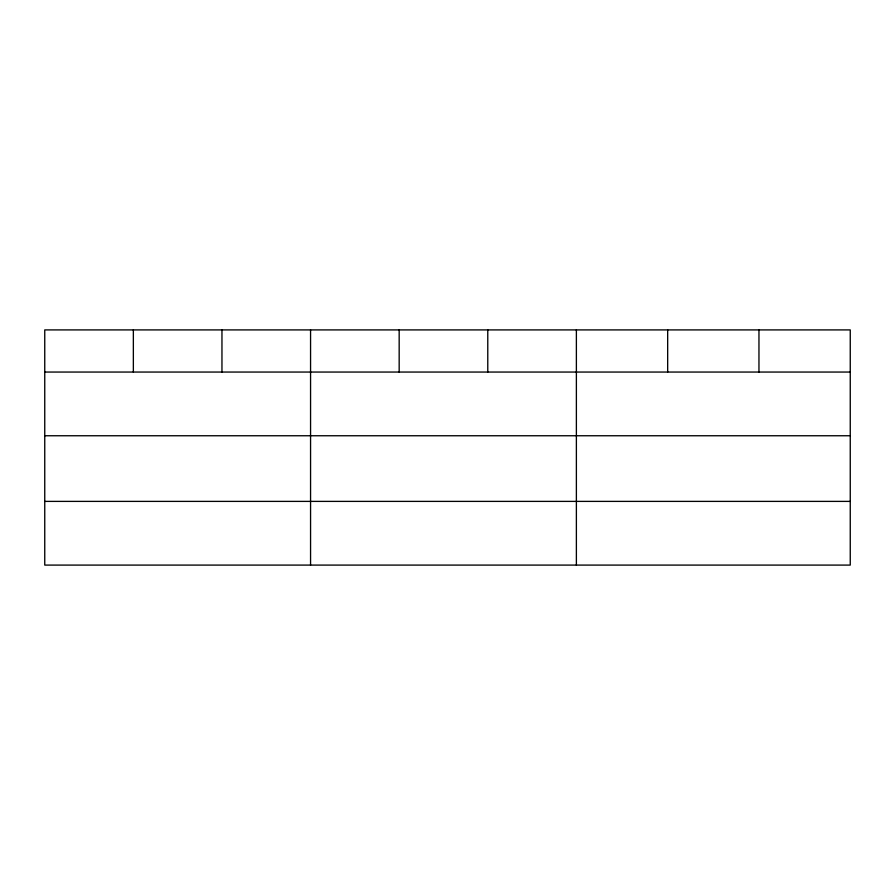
<?xml version="1.0" encoding="UTF-8"?>
<svg xmlns="http://www.w3.org/2000/svg" width="895" height="895" viewBox="0 0 895 895"><rect width="100%" height="100%" fill="white"/><g stroke="black" fill="none" stroke-linecap="round" stroke-linejoin="round"><path stroke-width="1.34" d="M850.25 435.753L850.25 329.908L44.75 329.908L44.75 565.092L850.25 565.092L850.25 435.753L44.75 435.753M44.75 372.051L850.25 372.051M44.75 501.39L850.25 501.39M758.96 329.908L758.96 372.051M667.67 329.908L667.67 372.051M576.38 329.908L576.38 565.092M487.775 329.908L487.775 372.051M399.17 329.908L399.17 372.051M310.565 329.908L310.565 565.092M221.96 329.908L221.96 372.051M133.355 329.908L133.355 372.051"/></g></svg>
